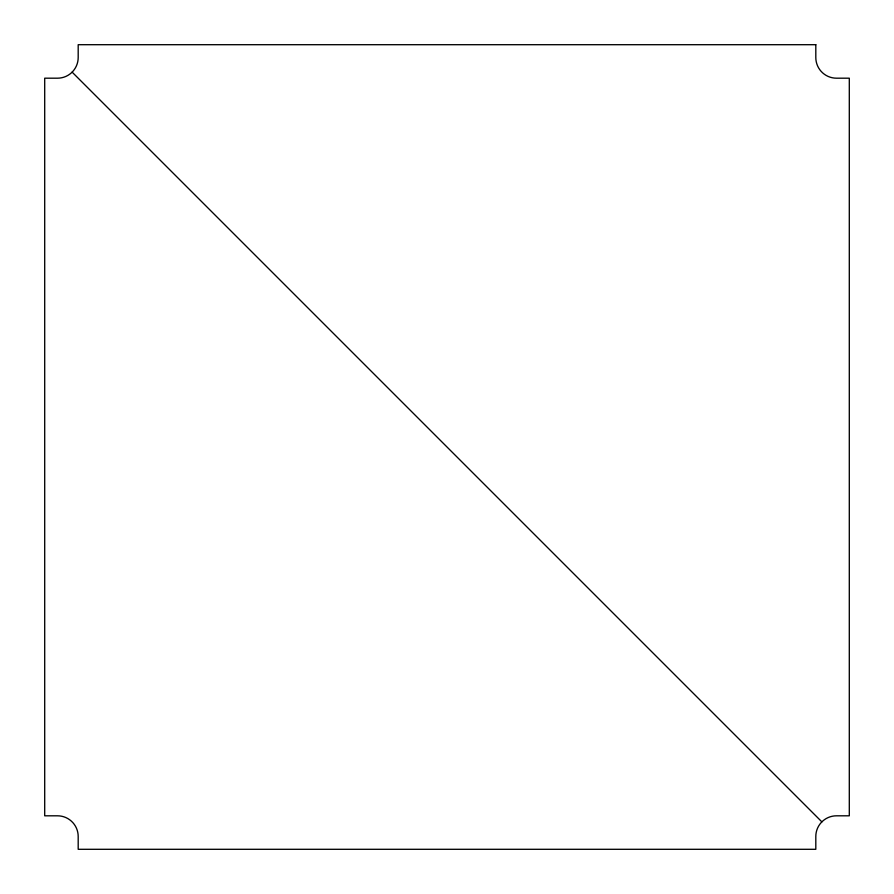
<?xml version="1.0" encoding="UTF-8"?>
<svg xmlns="http://www.w3.org/2000/svg" width="894" height="894" viewBox="0 0 894 894"><rect width="100%" height="100%" fill="white"/><g stroke="black" fill="none" stroke-linecap="round" stroke-linejoin="round"><path stroke-width="1.34" d="M72.135 72.135L821.865 821.865M815.809 44.7L78.191 44.7L78.191 57.495A20.685 20.685 0 0 1 57.495 78.191L44.7 78.191L44.7 815.809L57.495 815.809A20.685 20.685 0 0 1 78.191 836.505L78.191 849.3L815.809 849.3L815.809 836.505A20.685 20.685 0 0 1 836.505 815.809L849.3 815.809L849.3 78.191L836.505 78.191A20.685 20.685 0 0 1 815.809 57.495L815.809 44.7"/></g></svg>
